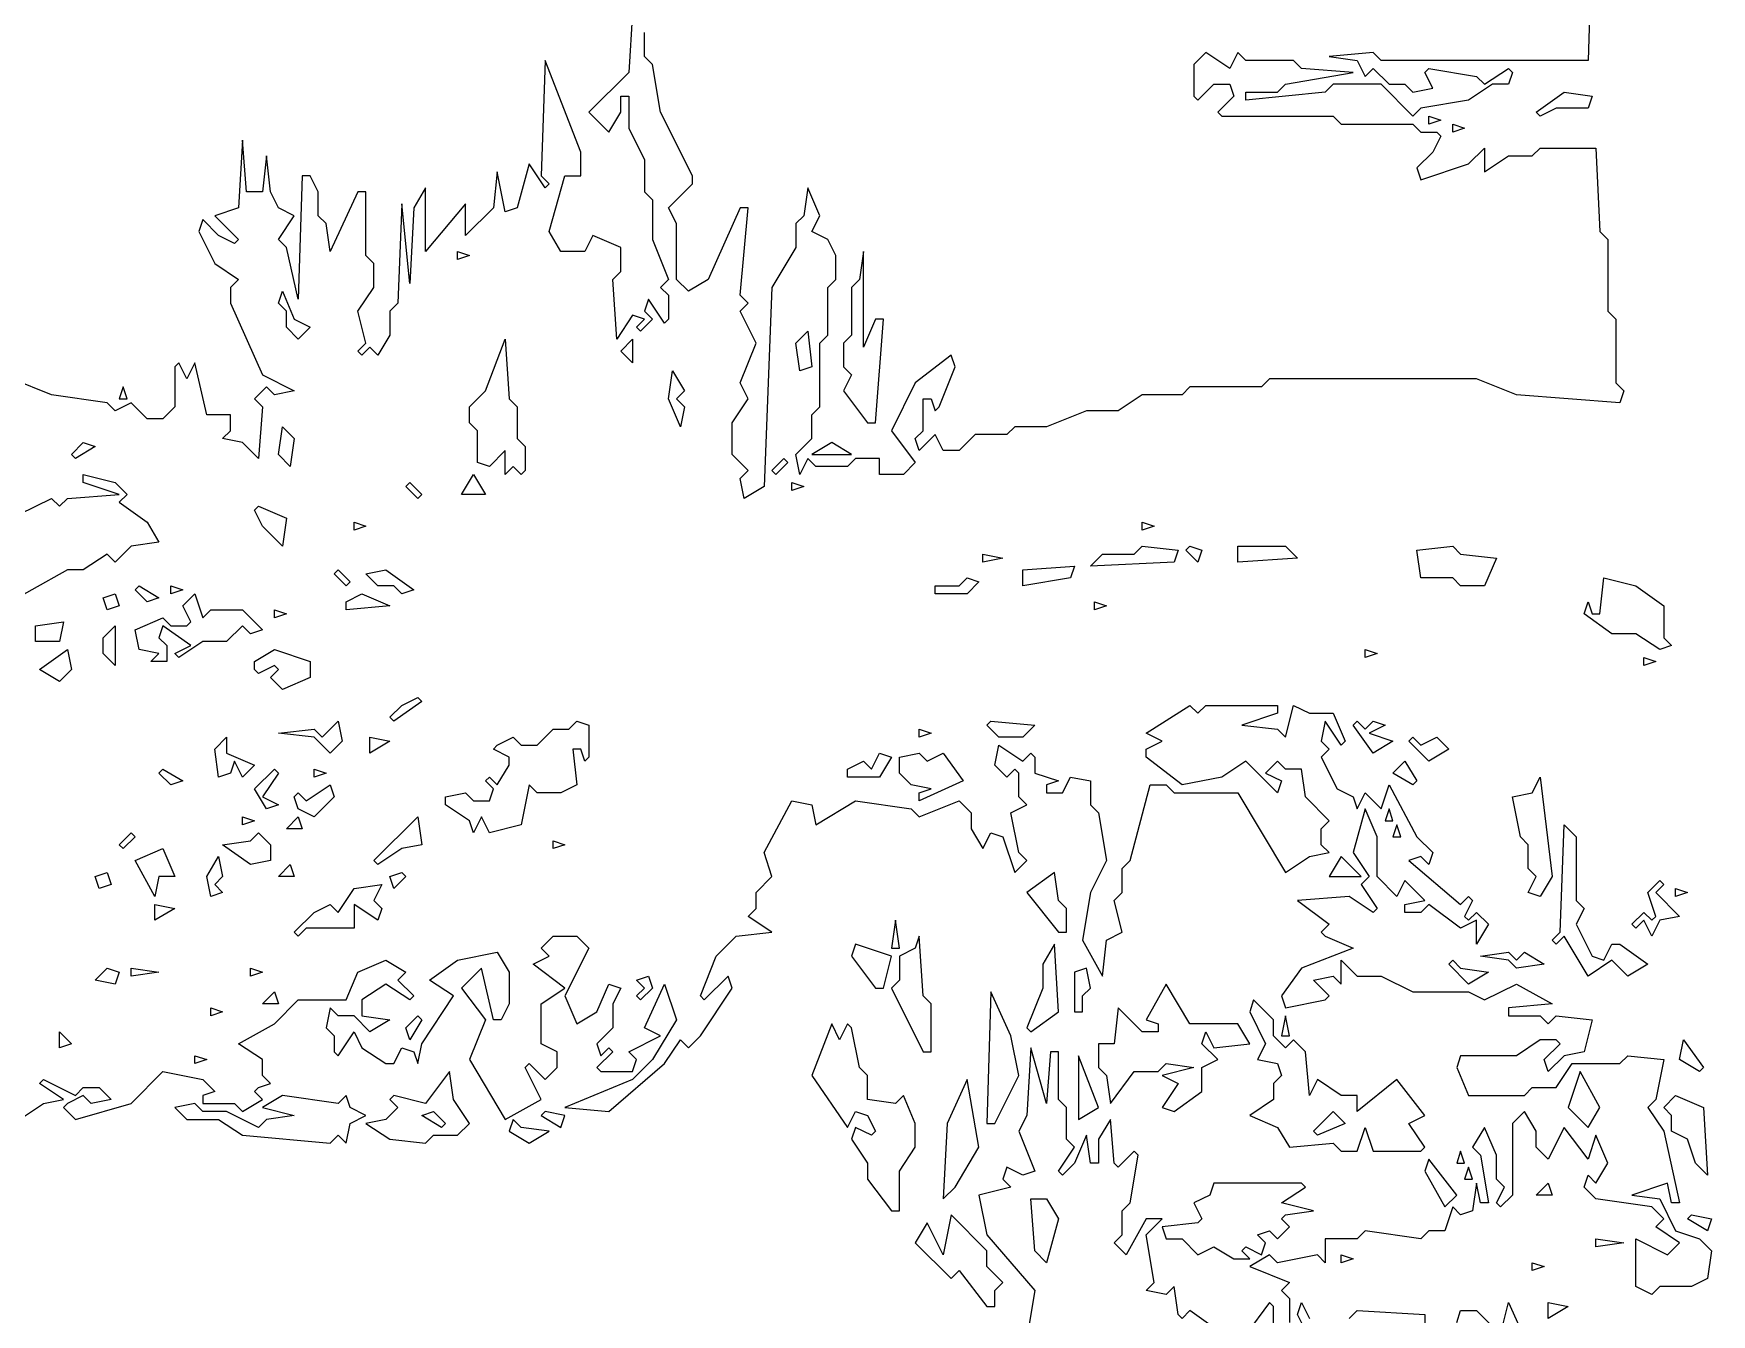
# Model space of a CAD drawing. Header units: millimetres. Extents: x -1861 to 1860, y -2 to 9002.
# Drawn here: x -944 to -16, y 3272 to 3980 of the extents above; entities that cross this region are included whole.
import ezdxf

# ---------------------------------------------------------------- set-up
doc = ezdxf.new("R2010")
doc.units = ezdxf.units.MM
doc.layers.add('ALMOND-DRAW-PROFILE', color=7, linetype='Continuous', lineweight=25)

msp = doc.modelspace()

# ---------------------------------------------------------------- linework, layer by layer
at = {"layer": 'ALMOND-DRAW-PROFILE'}
for points in [[(-81.77, 4037.67), (-83.97, 3965.02), (-198.45, 3965.02), (-202.86, 3969.42), (-227.07, 3967.22), (-211.66, 3965.02), (-207.26, 3956.21), (-202.86, 3960.62), (-194.05, 3951.81), (-185.24, 3951.81), (-180.84, 3947.41), (-169.83, 3949.61), (-174.24, 3958.41), (-172.03, 3960.62), (-145.62, 3956.21), (-141.21, 3951.81), (-128, 3960.62), (-125.8, 3958.41), (-128, 3951.81), (-136.81, 3951.81), (-150.02, 3943), (-176.44, 3938.6), (-180.84, 3934.2), (-198.45, 3951.81), (-224.87, 3951.81), (-229.28, 3947.41), (-273.31, 3943), (-273.31, 3947.41), (-255.69, 3947.41), (-251.29, 3951.81), (-213.86, 3958.41), (-242.49, 3960.62), (-246.89, 3965.02), (-273.31, 3965.02), (-277.71, 3969.42), (-282.11, 3960.62), (-295.32, 3969.42), (-301.93, 3962.82), (-301.93, 3945.21), (-299.73, 3943), (-290.92, 3951.81), (-282.11, 3951.81), (-279.91, 3945.21), (-288.72, 3936.4), (-286.52, 3934.2), (-224.87, 3934.2), (-220.47, 3929.79), (-180.84, 3929.79), (-176.44, 3925.39), (-167.63, 3925.39), (-165.43, 3923.19), (-169.83, 3914.38), (-178.64, 3905.58), (-176.44, 3898.97), (-150.02, 3907.78), (-141.21, 3916.59), (-141.21, 3903.38), (-128, 3912.18), (-114.79, 3912.18), (-110.39, 3916.59), (-79.57, 3916.59), (-77.37, 3870.35), (-72.96, 3865.95), (-72.96, 3826.32), (-68.56, 3821.92), (-68.56, 3786.69), (-64.16, 3782.29), (-66.36, 3775.68), (-123.6, 3780.09), (-145.62, 3788.89), (-260.1, 3788.89), (-264.5, 3784.49), (-304.13, 3784.49), (-308.53, 3780.09), (-330.55, 3780.09), (-343.76, 3771.28), (-361.37, 3771.28), (-383.39, 3762.48), (-401, 3762.48), (-405.4, 3758.07), (-423.01, 3758.07), (-431.82, 3749.27), (-440.63, 3749.27), (-445.03, 3758.07), (-453.84, 3749.27), (-456.04, 3755.87), (-451.63, 3760.27), (-451.63, 3777.89), (-447.23, 3777.89), (-445.03, 3771.28), (-442.83, 3773.48), (-434.02, 3795.5), (-436.22, 3802.1), (-456.04, 3786.69), (-469.25, 3760.27), (-456.04, 3742.66), (-462.64, 3736.06), (-475.85, 3736.06), (-475.85, 3744.86), (-489.06, 3744.86), (-493.46, 3740.46), (-511.08, 3740.46), (-515.48, 3744.86), (-519.88, 3736.06), (-522.08, 3747.06), (-513.28, 3755.87), (-513.28, 3769.08), (-508.87, 3773.48), (-508.87, 3808.71), (-504.47, 3813.11), (-504.47, 3839.53), (-500.07, 3843.93), (-500.07, 3857.14), (-504.47, 3865.95), (-513.28, 3870.35), (-508.87, 3879.16), (-515.48, 3894.57), (-517.68, 3879.16), (-522.08, 3874.76), (-522.08, 3861.55), (-535.29, 3839.53), (-539.7, 3729.45), (-550.7, 3722.85), (-552.91, 3733.86), (-548.5, 3738.26), (-557.31, 3747.06), (-557.31, 3764.68), (-548.5, 3777.89), (-552.91, 3786.69), (-544.1, 3808.71), (-552.91, 3826.32), (-548.5, 3830.72), (-552.91, 3835.13), (-548.5, 3883.56), (-552.91, 3883.56), (-570.52, 3843.93), (-581.53, 3837.33), (-588.13, 3843.93), (-588.13, 3874.76), (-592.53, 3883.56), (-579.32, 3896.77), (-579.32, 3901.17), (-596.94, 3936.4), (-601.34, 3962.82), (-605.74, 3967.22), (-605.74, 3980.43)], [(-612.35, 3991.44), (-614.55, 3958.41), (-636.57, 3936.4), (-625.56, 3925.39), (-618.95, 3936.4), (-618.95, 3945.21), (-614.55, 3945.21), (-614.55, 3927.59), (-605.74, 3909.98), (-605.74, 3892.37), (-601.34, 3887.96), (-601.34, 3865.95), (-592.53, 3843.93), (-596.94, 3839.53), (-592.53, 3835.13), (-592.53, 3821.92), (-594.74, 3819.72), (-603.54, 3832.93), (-605.74, 3826.32), (-601.34, 3821.92), (-607.94, 3815.31), (-610.15, 3817.51), (-605.74, 3821.92), (-612.35, 3824.12), (-621.15, 3810.91), (-623.36, 3843.93), (-618.95, 3848.34), (-618.95, 3861.55), (-634.36, 3868.15), (-638.77, 3859.34), (-651.98, 3859.34), (-658.58, 3870.35), (-649.77, 3901.17), (-640.97, 3901.17), (-640.97, 3914.38), (-660.78, 3965.02), (-662.98, 3901.17), (-658.58, 3896.77), (-660.78, 3894.57), (-669.59, 3907.78), (-676.19, 3883.56), (-682.8, 3881.36), (-687.2, 3903.38), (-689.4, 3883.56), (-704.81, 3868.15), (-704.81, 3885.76), (-726.83, 3859.34), (-726.83, 3894.57), (-733.43, 3883.56), (-735.64, 3841.73), (-740.04, 3885.76), (-742.24, 3830.72), (-746.64, 3826.32), (-746.64, 3813.11), (-753.25, 3802.1), (-757.65, 3806.51), (-762.05, 3802.1), (-764.26, 3804.31), (-759.85, 3808.71), (-764.26, 3826.32), (-755.45, 3839.53), (-755.45, 3852.74), (-759.85, 3857.14), (-759.85, 3892.37), (-764.26, 3892.37), (-779.67, 3859.34), (-781.87, 3874.76), (-786.27, 3879.16), (-786.27, 3892.37), (-790.67, 3901.17), (-795.08, 3901.17), (-797.28, 3832.93), (-803.88, 3861.55), (-808.29, 3865.95), (-799.48, 3879.16), (-808.29, 3883.56), (-812.69, 3892.37), (-814.89, 3912.18), (-817.09, 3892.37), (-825.9, 3892.37), (-828.1, 3920.99), (-830.3, 3883.56), (-843.51, 3879.16), (-830.3, 3865.95), (-832.5, 3863.75), (-841.31, 3868.15), (-850.12, 3876.96), (-852.32, 3870.35), (-843.51, 3852.74), (-830.3, 3843.93), (-834.71, 3839.53), (-834.71, 3830.72), (-817.09, 3791.1), (-799.48, 3782.29), (-810.49, 3780.09), (-814.89, 3784.49), (-821.5, 3777.89), (-817.09, 3773.48), (-819.3, 3744.86), (-828.1, 3753.67), (-839.11, 3755.87), (-834.71, 3760.27), (-834.71, 3769.08), (-847.92, 3769.08), (-854.52, 3797.7), (-858.92, 3788.89), (-863.33, 3797.7), (-865.53, 3795.5), (-865.53, 3773.48), (-872.13, 3766.88), (-880.94, 3766.88), (-889.75, 3775.68), (-898.55, 3771.28), (-902.95, 3775.68), (-933.78, 3780.09), (-955.79, 3788.89)], [(-951.39, 3379.4), (-938.18, 3388.21), (-927.17, 3390.41), (-940.38, 3399.22), (-938.18, 3401.42), (-920.57, 3392.61), (-916.16, 3397.02), (-907.36, 3397.02), (-900.75, 3390.41), (-911.76, 3388.21), (-916.16, 3392.61), (-924.97, 3388.21), (-927.17, 3386.01), (-920.57, 3379.4), (-889.75, 3388.21), (-872.13, 3405.82), (-850.12, 3401.42), (-843.51, 3394.81), (-850.12, 3392.61), (-850.12, 3388.21), (-832.5, 3388.21), (-828.1, 3383.81), (-817.09, 3390.41), (-821.5, 3394.81), (-819.3, 3397.02), (-812.69, 3399.22), (-817.09, 3403.62), (-817.09, 3412.43), (-830.3, 3421.23), (-810.49, 3432.24), (-797.28, 3445.45), (-770.86, 3445.45), (-764.26, 3460.86), (-748.85, 3467.47), (-737.84, 3460.86), (-742.24, 3456.46), (-733.43, 3447.65), (-735.64, 3445.45), (-748.85, 3454.26), (-762.05, 3445.45), (-762.05, 3436.64), (-746.64, 3434.44), (-757.65, 3427.84), (-766.46, 3436.64), (-775.26, 3436.64), (-779.67, 3441.05), (-781.87, 3430.04), (-777.47, 3425.64), (-777.47, 3416.83), (-775.26, 3414.63), (-766.46, 3427.84), (-762.05, 3419.03), (-748.85, 3410.23), (-744.44, 3410.23), (-740.04, 3419.03), (-733.43, 3416.83), (-731.23, 3410.23), (-729.03, 3421.23), (-711.42, 3447.65), (-724.63, 3456.46), (-709.22, 3467.47), (-687.2, 3471.87), (-680.6, 3460.86), (-680.6, 3443.25), (-685, 3434.44), (-689.4, 3434.44), (-696.01, 3463.06), (-707.02, 3452.05), (-693.81, 3434.44), (-702.61, 3412.43), (-682.8, 3379.4), (-662.98, 3390.41), (-671.79, 3408.02), (-669.59, 3410.23), (-660.78, 3401.42), (-654.18, 3408.02), (-654.18, 3416.83), (-662.98, 3421.23), (-662.98, 3443.25), (-649.77, 3452.05), (-667.39, 3465.26), (-658.58, 3469.67), (-662.98, 3474.07), (-656.38, 3480.68), (-643.17, 3480.68), (-636.57, 3474.07), (-649.77, 3447.65), (-643.17, 3432.24), (-632.16, 3438.85), (-625.56, 3454.26), (-618.95, 3452.05), (-623.36, 3443.25), (-623.36, 3430.04), (-632.16, 3421.23), (-629.96, 3414.63), (-625.56, 3419.03), (-623.36, 3416.83), (-632.16, 3408.02), (-629.96, 3405.82), (-612.35, 3405.82), (-610.15, 3412.43), (-614.55, 3416.83), (-596.94, 3425.64), (-605.74, 3430.04), (-594.74, 3454.26), (-588.13, 3434.44), (-601.34, 3412.43), (-612.35, 3401.42), (-649.77, 3386.01), (-625.56, 3383.81), (-594.74, 3410.23), (-585.93, 3423.43), (-581.53, 3419.03), (-574.92, 3425.64), (-557.31, 3452.05), (-559.51, 3458.66), (-572.72, 3445.45), (-574.92, 3447.65), (-566.12, 3469.67), (-555.11, 3480.68), (-535.29, 3482.88), (-548.5, 3491.68), (-544.1, 3496.09), (-544.1, 3504.89), (-535.29, 3513.7), (-539.7, 3526.91), (-524.29, 3555.53), (-513.28, 3553.33), (-511.08, 3542.32), (-489.06, 3555.53), (-458.24, 3551.13), (-453.84, 3546.72), (-431.82, 3555.53), (-425.21, 3548.92), (-425.21, 3540.12), (-418.61, 3529.11), (-414.21, 3537.92), (-407.6, 3535.71), (-401, 3515.9), (-394.39, 3522.5), (-398.8, 3526.91), (-403.2, 3548.92), (-394.39, 3553.33), (-398.8, 3557.73), (-398.8, 3570.94), (-401, 3573.14), (-405.4, 3568.74), (-412.01, 3575.34), (-409.8, 3586.35), (-396.59, 3577.54), (-392.19, 3581.95), (-389.99, 3579.75), (-389.99, 3570.94), (-376.78, 3566.54), (-383.39, 3564.33), (-383.39, 3559.93), (-374.58, 3559.93), (-370.18, 3568.74), (-359.17, 3566.54), (-359.17, 3553.33), (-354.76, 3548.92), (-350.36, 3522.5), (-359.17, 3504.89), (-363.57, 3478.47), (-352.56, 3458.66), (-350.36, 3478.47), (-341.56, 3482.88), (-345.96, 3500.49), (-341.56, 3504.89), (-341.56, 3518.1), (-337.15, 3522.5), (-326.14, 3564.33), (-317.34, 3564.33), (-312.94, 3559.93), (-277.71, 3559.93), (-251.29, 3515.9), (-238.08, 3524.71), (-227.07, 3526.91), (-231.48, 3531.31), (-231.48, 3540.12), (-227.07, 3544.52), (-240.28, 3557.73), (-242.49, 3573.14), (-251.29, 3573.14), (-255.69, 3577.54), (-262.3, 3570.94), (-253.49, 3566.54), (-255.69, 3559.93), (-273.31, 3577.54), (-286.52, 3568.74), (-308.53, 3564.33), (-328.35, 3579.75), (-328.35, 3584.15), (-319.54, 3588.55), (-328.35, 3592.95), (-304.13, 3608.37), (-299.73, 3603.96), (-295.32, 3608.37), (-255.69, 3608.37), (-255.69, 3603.96), (-275.51, 3597.36), (-255.69, 3595.16), (-251.29, 3590.75), (-246.89, 3608.37), (-238.08, 3603.96), (-224.87, 3603.96), (-218.27, 3588.55), (-220.47, 3586.35), (-229.28, 3599.56), (-231.48, 3588.55), (-227.07, 3584.15), (-231.48, 3579.75), (-222.67, 3562.13), (-213.86, 3557.73), (-211.66, 3551.13), (-207.26, 3559.93), (-198.45, 3551.13), (-194.05, 3564.33), (-178.64, 3535.71), (-169.83, 3526.91), (-172.03, 3520.3), (-176.44, 3524.71), (-183.04, 3522.5), (-154.42, 3498.29), (-150.02, 3502.69), (-147.82, 3500.49), (-152.22, 3491.68), (-150.02, 3489.48), (-145.62, 3493.88), (-139.01, 3487.28), (-145.62, 3476.27), (-145.62, 3489.48), (-154.42, 3485.08), (-172.03, 3498.29), (-176.44, 3493.88), (-185.24, 3493.88), (-185.24, 3498.29), (-174.24, 3500.49), (-185.24, 3511.5), (-189.65, 3502.69), (-200.66, 3513.7), (-200.66, 3535.71), (-207.26, 3551.13), (-213.86, 3526.91), (-205.06, 3513.7), (-209.46, 3509.3), (-200.66, 3496.09), (-202.86, 3493.88), (-216.07, 3502.69), (-244.69, 3500.49), (-227.07, 3487.28), (-231.48, 3482.88), (-229.28, 3480.68), (-213.86, 3474.07), (-242.49, 3463.06), (-253.49, 3447.65), (-251.29, 3441.05), (-229.28, 3445.45), (-227.07, 3447.65), (-235.88, 3456.46), (-224.87, 3458.66), (-220.47, 3454.26), (-220.47, 3467.47), (-211.66, 3458.66), (-198.45, 3458.66), (-180.84, 3449.85), (-150.02, 3449.85), (-141.21, 3445.45), (-123.6, 3454.26), (-103.79, 3443.25), (-128, 3441.05), (-128, 3436.64), (-110.39, 3436.64), (-105.99, 3432.24), (-101.58, 3436.64), (-81.77, 3434.44), (-86.17, 3416.83), (-97.18, 3414.63), (-105.99, 3405.82), (-108.19, 3412.43), (-99.38, 3421.23), (-101.58, 3423.43), (-110.39, 3423.43), (-123.6, 3414.63), (-154.42, 3414.63), (-156.62, 3408.02), (-150.02, 3392.61), (-119.2, 3392.61), (-114.79, 3397.02), (-101.58, 3397.02), (-92.78, 3410.23), (-66.36, 3410.23), (-61.96, 3414.63), (-42.14, 3412.43), (-46.55, 3390.41), (-50.95, 3386.01), (-42.14, 3372.8), (-33.34, 3333.17), (-37.74, 3333.17), (-39.94, 3344.18), (-59.76, 3337.57), (-44.34, 3335.37), (-35.54, 3317.76), (-22.33, 3313.36), (-15.72, 3306.75), (-17.93, 3291.34), (-26.73, 3286.94), (-44.34, 3286.94), (-48.75, 3282.53), (-57.55, 3286.94), (-57.55, 3313.36), (-39.94, 3304.55), (-33.34, 3311.15), (-46.55, 3319.96), (-42.14, 3324.36), (-48.75, 3330.97), (-79.57, 3335.37), (-86.17, 3341.98), (-83.97, 3348.58), (-79.57, 3344.18), (-72.96, 3355.19), (-79.57, 3370.6), (-83.97, 3357.39), (-97.18, 3375), (-105.99, 3357.39), (-112.59, 3363.99), (-112.59, 3372.8), (-119.2, 3383.81), (-125.8, 3377.2), (-125.8, 3337.57), (-132.41, 3330.97), (-134.61, 3333.17), (-130.21, 3341.98), (-134.61, 3346.38), (-134.61, 3359.59), (-141.21, 3375), (-147.82, 3363.99), (-143.41, 3359.59), (-139.01, 3333.17), (-143.41, 3333.17), (-145.62, 3344.18), (-147.82, 3328.77), (-154.42, 3326.57), (-158.83, 3330.97), (-163.23, 3317.76), (-172.03, 3317.76), (-176.44, 3313.36), (-207.26, 3317.76), (-211.66, 3313.36), (-229.28, 3313.36), (-229.28, 3300.15), (-233.68, 3304.55), (-255.69, 3300.15), (-260.1, 3304.55), (-271.11, 3297.95), (-249.09, 3289.14), (-253.49, 3284.74), (-249.09, 3280.33), (-249.09, 3267.12)], [(-288.72, 3262.72), (-304.13, 3273.73), (-308.53, 3269.32), (-310.73, 3271.53), (-312.94, 3286.94), (-317.34, 3282.53), (-328.35, 3284.74), (-323.94, 3289.14), (-328.35, 3315.56), (-319.54, 3324.36), (-328.35, 3324.36), (-339.35, 3304.55), (-345.96, 3311.15), (-341.56, 3315.56), (-341.56, 3328.77), (-337.15, 3333.17), (-332.75, 3359.59), (-334.95, 3361.79), (-343.76, 3352.98), (-345.96, 3355.19), (-348.16, 3379.4), (-354.76, 3368.4), (-354.76, 3355.19), (-359.17, 3355.19), (-361.37, 3370.6), (-367.97, 3355.19), (-374.58, 3348.58), (-376.78, 3350.78), (-367.97, 3363.99), (-372.38, 3368.4), (-372.38, 3386.01), (-376.78, 3390.41), (-376.78, 3416.83), (-381.18, 3416.83), (-383.39, 3388.21), (-392.19, 3419.03), (-394.39, 3381.6), (-398.8, 3372.8), (-389.99, 3350.78), (-396.59, 3348.58), (-405.4, 3352.98), (-407.6, 3346.38), (-403.2, 3341.98), (-420.81, 3337.57), (-416.41, 3315.56), (-389.99, 3284.74), (-394.39, 3258.32)], [(-257.9, 3245.11), (-257.9, 3275.93), (-260.1, 3278.13), (-273.31, 3260.52)], [(-240.28, 3262.72), (-244.69, 3271.53), (-242.49, 3278.13), (-238.08, 3269.32)], [(-156.62, 3267.12), (-154.42, 3273.73), (-145.62, 3273.73), (-132.41, 3260.52), (-128, 3278.13), (-117, 3253.91)], [(-216.07, 3269.32), (-211.66, 3273.73), (-174.24, 3271.53), (-174.24, 3262.72)]]:
    msp.add_lwpolyline(points, dxfattribs=at)
for points in [[(-110.39, 3934.2), (-112.59, 3936.4), (-97.18, 3947.41), (-81.77, 3945.21), (-83.97, 3938.6), (-101.58, 3938.6)], [(-172.03, 3929.79), (-172.03, 3934.2), (-165.43, 3932)], [(-158.83, 3925.39), (-158.83, 3929.79), (-152.22, 3927.59)], [(-709.22, 3854.94), (-709.22, 3859.34), (-702.61, 3857.14)], [(-482.46, 3764.68), (-478.05, 3764.68), (-473.65, 3821.92), (-478.05, 3821.92), (-484.66, 3806.51), (-484.66, 3859.34), (-486.86, 3843.93), (-491.26, 3839.53), (-491.26, 3813.11), (-495.67, 3808.71), (-495.67, 3795.5), (-491.26, 3791.1), (-495.67, 3782.29)], [(-797.28, 3810.91), (-803.88, 3817.51), (-803.88, 3826.32), (-808.29, 3830.72), (-806.09, 3837.33), (-799.48, 3821.92), (-790.67, 3817.51)], [(-519.88, 3793.3), (-522.08, 3808.71), (-515.48, 3815.31), (-513.28, 3795.5)], [(-682.8, 3736.06), (-682.8, 3749.27), (-691.6, 3740.46), (-698.21, 3742.66), (-698.21, 3760.27), (-702.61, 3764.68), (-702.61, 3773.48), (-693.81, 3782.29), (-682.8, 3810.91), (-680.6, 3777.89), (-676.19, 3773.48), (-676.19, 3755.87), (-671.79, 3751.47), (-671.79, 3738.26), (-673.99, 3736.06), (-678.4, 3740.46)], [(-612.35, 3797.7), (-618.95, 3804.31), (-612.35, 3810.91)], [(-585.93, 3762.48), (-592.53, 3777.89), (-590.33, 3793.3), (-583.73, 3782.29), (-588.13, 3777.89), (-583.73, 3773.48)], [(-896.35, 3777.89), (-891.95, 3777.89), (-894.15, 3784.49)], [(-801.68, 3740.46), (-808.29, 3747.06), (-806.09, 3762.48), (-799.48, 3755.87)], [(-920.57, 3744.86), (-922.77, 3747.06), (-916.16, 3753.67), (-909.56, 3751.47)], [(-513.28, 3747.06), (-491.26, 3747.06), (-502.27, 3753.67)], [(-533.09, 3736.06), (-535.29, 3738.26), (-528.69, 3744.86), (-526.49, 3742.66)], [(-964.6, 3661.2), (-971.2, 3667.81), (-962.4, 3667.81), (-962.4, 3676.61), (-957.99, 3681.02), (-957.99, 3707.44), (-951.39, 3714.04), (-933.78, 3722.85), (-929.37, 3718.44), (-924.97, 3722.85), (-896.35, 3725.05), (-916.16, 3731.65), (-916.16, 3736.06), (-898.55, 3731.65), (-891.95, 3725.05), (-896.35, 3720.65), (-880.94, 3709.64), (-874.33, 3698.63), (-889.75, 3696.43), (-898.55, 3687.62), (-902.95, 3692.03), (-916.16, 3683.22), (-924.97, 3683.22)], [(-731.23, 3722.85), (-737.84, 3729.45), (-735.64, 3731.65), (-729.03, 3725.05)], [(-707.02, 3725.05), (-700.41, 3736.06), (-693.81, 3725.05)], [(-524.29, 3727.25), (-524.29, 3731.65), (-517.68, 3729.45)], [(-806.09, 3696.43), (-817.09, 3707.44), (-821.5, 3716.24), (-819.3, 3718.44), (-803.88, 3711.84)], [(-766.46, 3705.23), (-766.46, 3709.64), (-759.85, 3707.44)], [(-330.55, 3705.23), (-330.55, 3709.64), (-323.94, 3707.44)], [(-359.17, 3685.42), (-352.56, 3692.03), (-334.95, 3692.03), (-330.55, 3696.43), (-310.73, 3694.23), (-312.94, 3687.62)], [(-299.73, 3687.62), (-306.33, 3694.23), (-304.13, 3696.43), (-297.52, 3694.23)], [(-277.71, 3687.62), (-277.71, 3696.43), (-251.29, 3696.43), (-244.69, 3689.82)], [(-154.42, 3674.41), (-158.83, 3678.82), (-176.44, 3678.82), (-178.64, 3694.23), (-158.83, 3696.43), (-154.42, 3692.03), (-134.61, 3689.82), (-141.21, 3674.41)], [(-418.61, 3687.62), (-418.61, 3692.03), (-407.6, 3689.82)], [(-396.59, 3674.41), (-396.59, 3683.22), (-367.97, 3685.42), (-370.18, 3678.82)], [(-770.86, 3674.41), (-777.47, 3681.02), (-775.26, 3683.22), (-768.66, 3676.61)], [(-740.04, 3670.01), (-744.44, 3674.41), (-753.25, 3674.41), (-759.85, 3681.02), (-748.85, 3683.22), (-733.43, 3672.21)], [(-445.03, 3670.01), (-445.03, 3674.41), (-431.82, 3674.41), (-427.42, 3678.82), (-420.81, 3676.61), (-427.42, 3670.01)], [(-44.34, 3639.19), (-57.55, 3647.99), (-70.76, 3647.99), (-86.17, 3659), (-83.97, 3665.61), (-81.77, 3659), (-77.37, 3659), (-75.17, 3678.82), (-57.55, 3674.41), (-42.14, 3663.41), (-42.14, 3645.79), (-37.74, 3641.39)], [(-902.95, 3661.2), (-905.16, 3667.81), (-898.55, 3670.01), (-896.35, 3663.41)], [(-880.94, 3665.61), (-887.54, 3672.21), (-885.34, 3674.41), (-874.33, 3667.81)], [(-878.74, 3632.58), (-874.33, 3636.99), (-885.34, 3639.19), (-887.54, 3650.2), (-872.13, 3656.8), (-867.73, 3652.4), (-858.92, 3652.4), (-856.72, 3654.6), (-861.12, 3663.41), (-854.52, 3670.01), (-850.12, 3656.8), (-845.71, 3661.2), (-828.1, 3661.2), (-817.09, 3650.2), (-823.7, 3647.99), (-828.1, 3652.4), (-836.91, 3643.59), (-850.12, 3643.59), (-863.33, 3634.78), (-865.53, 3636.99), (-856.72, 3641.39), (-872.13, 3652.4), (-874.33, 3645.79), (-869.93, 3641.39), (-869.93, 3632.58)], [(-867.73, 3670.01), (-867.73, 3674.41), (-861.12, 3672.21)], [(-770.86, 3661.2), (-770.86, 3665.61), (-762.05, 3670.01), (-746.64, 3663.41)], [(-356.97, 3661.2), (-356.97, 3665.61), (-350.36, 3663.41)], [(-810.49, 3656.8), (-810.49, 3661.2), (-803.88, 3659)], [(-942.58, 3643.59), (-942.58, 3652.4), (-927.17, 3654.6), (-929.37, 3643.59)], [(-898.55, 3630.38), (-905.16, 3636.99), (-905.16, 3645.79), (-898.55, 3652.4)], [(-929.37, 3621.58), (-940.38, 3628.18), (-924.97, 3639.19), (-922.77, 3628.18)], [(-806.09, 3617.17), (-812.69, 3623.78), (-808.29, 3628.18), (-810.49, 3630.38), (-819.3, 3625.98), (-821.5, 3628.18), (-821.5, 3632.58), (-810.49, 3639.19), (-790.67, 3632.58), (-790.67, 3623.78)], [(-207.26, 3634.78), (-207.26, 3639.19), (-200.66, 3636.99)], [(-53.15, 3630.38), (-53.15, 3634.78), (-46.55, 3632.58)], [(-744.44, 3599.56), (-746.64, 3601.76), (-740.04, 3608.37), (-731.23, 3612.77), (-729.03, 3610.57)], [(-779.67, 3581.95), (-788.47, 3590.75), (-808.29, 3592.95), (-788.47, 3595.16), (-784.07, 3590.75), (-775.26, 3599.56), (-773.06, 3588.55)], [(-700.41, 3537.92), (-702.61, 3544.52), (-715.82, 3553.33), (-715.82, 3557.73), (-704.81, 3559.93), (-700.41, 3555.53), (-691.6, 3555.53), (-689.4, 3562.13), (-693.81, 3566.54), (-691.6, 3568.74), (-687.2, 3564.33), (-680.6, 3575.34), (-680.6, 3579.75), (-689.4, 3584.15), (-687.2, 3586.35), (-678.4, 3590.75), (-673.99, 3586.35), (-665.19, 3586.35), (-656.38, 3595.16), (-647.57, 3595.16), (-643.17, 3599.56), (-636.57, 3597.36), (-636.57, 3579.75), (-638.77, 3577.54), (-640.97, 3584.15), (-645.37, 3584.15), (-643.17, 3564.33), (-651.98, 3559.93), (-665.19, 3559.93), (-669.59, 3564.33), (-673.99, 3542.32), (-691.6, 3537.92), (-696.01, 3546.72)], [(-453.84, 3590.75), (-453.84, 3595.16), (-447.23, 3592.95)], [(-409.8, 3590.75), (-416.41, 3597.36), (-414.21, 3599.56), (-389.99, 3597.36), (-396.59, 3590.75)], [(-202.86, 3581.95), (-213.86, 3597.36), (-211.66, 3599.56), (-207.26, 3595.16), (-202.86, 3599.56), (-196.25, 3597.36), (-205.06, 3592.95), (-191.85, 3588.55)], [(-841.31, 3568.74), (-843.51, 3584.15), (-836.91, 3590.75), (-836.91, 3581.95), (-821.5, 3575.34), (-828.1, 3568.74), (-832.5, 3577.54), (-834.71, 3570.94)], [(-757.65, 3581.95), (-757.65, 3590.75), (-746.64, 3588.55)], [(-493.46, 3568.74), (-493.46, 3573.14), (-484.66, 3577.54), (-480.25, 3573.14), (-475.85, 3581.95), (-469.25, 3579.75), (-475.85, 3568.74)], [(-453.84, 3555.53), (-453.84, 3559.93), (-447.23, 3562.13), (-458.24, 3564.33), (-464.84, 3570.94), (-464.84, 3579.75), (-453.84, 3581.95), (-449.43, 3577.54), (-440.63, 3581.95), (-429.62, 3566.54)], [(-172.03, 3577.54), (-183.04, 3588.55), (-180.84, 3590.75), (-176.44, 3586.35), (-167.63, 3590.75), (-161.03, 3584.15)], [(-867.73, 3564.33), (-874.33, 3570.94), (-872.13, 3573.14), (-861.12, 3566.54)], [(-814.89, 3551.13), (-821.5, 3562.13), (-810.49, 3573.14), (-808.29, 3570.94), (-817.09, 3557.73), (-808.29, 3553.33)], [(-788.47, 3568.74), (-788.47, 3573.14), (-781.87, 3570.94)], [(-180.84, 3564.33), (-191.85, 3570.94), (-185.24, 3577.54), (-178.64, 3566.54)], [(-788.47, 3546.72), (-797.28, 3551.13), (-799.48, 3557.73), (-797.28, 3559.93), (-792.88, 3555.53), (-779.67, 3564.33), (-777.47, 3557.73)], [(-117, 3504.89), (-112.59, 3513.7), (-117, 3518.1), (-117, 3531.31), (-121.4, 3535.71), (-125.8, 3557.73), (-114.79, 3559.93), (-110.39, 3568.74), (-103.79, 3513.7), (-110.39, 3502.69)], [(-828.1, 3542.32), (-828.1, 3546.72), (-821.5, 3544.52)], [(-803.88, 3540.12), (-797.28, 3546.72), (-795.08, 3540.12)], [(-753.25, 3520.3), (-755.45, 3522.5), (-731.23, 3546.72), (-729.03, 3531.31), (-740.04, 3529.11)], [(-196.25, 3544.52), (-191.85, 3544.52), (-194.05, 3551.13)], [(-894.15, 3529.11), (-896.35, 3531.31), (-889.75, 3537.92), (-887.54, 3535.71)], [(-823.7, 3520.3), (-839.11, 3531.31), (-823.7, 3533.51), (-819.3, 3537.92), (-812.69, 3531.31), (-812.69, 3522.5)], [(-191.85, 3535.71), (-187.45, 3535.71), (-189.65, 3542.32)], [(-83.97, 3458.66), (-97.18, 3480.68), (-101.58, 3476.27), (-103.79, 3478.47), (-99.38, 3482.88), (-97.18, 3542.32), (-90.58, 3535.71), (-90.58, 3500.49), (-86.17, 3496.09), (-90.58, 3487.28), (-81.77, 3469.67), (-75.17, 3467.47), (-70.76, 3476.27), (-66.36, 3476.27), (-50.95, 3465.26), (-61.96, 3458.66), (-70.76, 3467.47)], [(-876.54, 3502.69), (-887.54, 3522.5), (-872.13, 3529.11), (-865.53, 3513.7), (-874.33, 3513.7)], [(-656.38, 3529.11), (-656.38, 3533.51), (-649.77, 3531.31)], [(-845.71, 3502.69), (-847.92, 3513.7), (-841.31, 3524.71), (-839.11, 3513.7), (-843.51, 3509.3), (-839.11, 3504.89)], [(-808.29, 3513.7), (-801.68, 3520.3), (-799.48, 3513.7)], [(-227.07, 3513.7), (-209.46, 3513.7), (-220.47, 3524.71)], [(-907.36, 3507.09), (-909.56, 3513.7), (-902.95, 3515.9), (-900.75, 3509.3)], [(-797.28, 3480.68), (-799.48, 3482.88), (-788.47, 3493.88), (-779.67, 3498.29), (-775.26, 3493.88), (-766.46, 3507.09), (-751.05, 3509.3), (-755.45, 3500.49), (-751.05, 3496.09), (-753.25, 3489.48), (-766.46, 3498.29), (-766.46, 3485.08), (-792.88, 3485.08)], [(-744.44, 3507.09), (-746.64, 3513.7), (-740.04, 3515.9), (-737.84, 3513.7)], [(-376.78, 3482.88), (-372.38, 3482.88), (-372.38, 3496.09), (-376.78, 3500.49), (-378.98, 3515.9), (-394.39, 3504.89)], [(-48.75, 3480.68), (-53.15, 3489.48), (-57.55, 3485.08), (-59.76, 3487.28), (-53.15, 3493.88), (-48.75, 3489.48), (-46.55, 3491.68), (-50.95, 3504.89), (-44.34, 3511.5), (-42.14, 3509.3), (-46.55, 3504.89), (-33.34, 3491.68), (-44.34, 3489.48)], [(-35.54, 3502.69), (-35.54, 3507.09), (-28.93, 3504.89)], [(-876.54, 3489.48), (-876.54, 3498.29), (-865.53, 3496.09)], [(-469.25, 3474.07), (-464.84, 3474.07), (-467.04, 3489.48)], [(-451.63, 3416.83), (-447.23, 3416.83), (-447.23, 3443.25), (-451.63, 3447.65), (-453.84, 3480.68), (-456.04, 3474.07), (-464.84, 3469.67), (-464.84, 3456.46), (-469.25, 3452.05)], [(-478.05, 3452.05), (-473.65, 3452.05), (-469.25, 3469.67), (-489.06, 3476.27), (-491.26, 3469.67)], [(-394.39, 3430.04), (-392.19, 3427.84), (-376.78, 3438.85), (-378.98, 3476.27), (-385.59, 3465.26), (-385.59, 3452.05)], [(-123.6, 3463.06), (-128, 3467.47), (-143.41, 3469.67), (-128, 3471.87), (-123.6, 3467.47), (-119.2, 3471.87), (-108.19, 3465.26)], [(-909.56, 3456.46), (-902.95, 3463.06), (-896.35, 3460.86), (-898.55, 3454.26)], [(-889.75, 3458.66), (-889.75, 3463.06), (-874.33, 3460.86)], [(-823.7, 3458.66), (-823.7, 3463.06), (-817.09, 3460.86)], [(-367.97, 3438.85), (-363.57, 3438.85), (-363.57, 3447.65), (-359.17, 3452.05), (-361.37, 3463.06), (-367.97, 3460.86)], [(-150.02, 3454.26), (-161.03, 3465.26), (-158.83, 3467.47), (-154.42, 3463.06), (-139.01, 3460.86)], [(-607.94, 3445.45), (-610.15, 3447.65), (-605.74, 3452.05), (-610.15, 3456.46), (-603.54, 3458.66), (-601.34, 3452.05)], [(-319.54, 3386.01), (-312.94, 3383.81), (-297.52, 3394.81), (-297.52, 3408.02), (-288.72, 3412.43), (-297.52, 3421.23), (-295.32, 3427.84), (-290.92, 3419.03), (-271.11, 3421.23), (-277.71, 3432.24), (-304.13, 3432.24), (-317.34, 3454.26), (-328.35, 3434.44), (-321.74, 3432.24), (-321.74, 3427.84), (-330.55, 3427.84), (-343.76, 3441.05), (-345.96, 3421.23), (-354.76, 3421.23), (-354.76, 3408.02), (-350.36, 3403.62), (-348.16, 3388.21), (-334.95, 3405.82), (-321.74, 3405.82), (-317.34, 3410.23), (-301.93, 3408.02), (-319.54, 3403.62), (-310.73, 3399.22)], [(-817.09, 3443.25), (-810.49, 3449.85), (-808.29, 3443.25)], [(-416.41, 3377.2), (-412.01, 3377.2), (-398.8, 3403.62), (-403.2, 3425.64), (-414.21, 3449.85)], [(-249.09, 3363.99), (-224.87, 3366.19), (-220.47, 3361.79), (-211.66, 3361.79), (-207.26, 3375), (-202.86, 3361.79), (-176.44, 3361.79), (-174.24, 3363.99), (-183.04, 3377.2), (-174.24, 3381.6), (-189.65, 3401.42), (-211.66, 3383.81), (-211.66, 3392.61), (-220.47, 3392.61), (-233.68, 3401.42), (-238.08, 3392.61), (-240.28, 3416.83), (-246.89, 3423.43), (-251.29, 3419.03), (-257.9, 3425.64), (-257.9, 3434.44), (-268.9, 3445.45), (-271.11, 3438.85), (-262.3, 3421.23), (-266.7, 3412.43), (-255.69, 3410.23), (-253.49, 3403.62), (-257.9, 3399.22), (-257.9, 3390.41), (-271.11, 3381.6), (-255.69, 3375)], [(-845.71, 3436.64), (-845.71, 3441.05), (-839.11, 3438.85)], [(-735.64, 3423.43), (-737.84, 3430.04), (-731.23, 3436.64), (-729.03, 3434.44)], [(-253.49, 3425.64), (-249.09, 3425.64), (-251.29, 3436.64)], [(-929.37, 3419.03), (-929.37, 3427.84), (-922.77, 3421.23)], [(-469.25, 3328.77), (-464.84, 3328.77), (-464.84, 3350.78), (-456.04, 3363.99), (-456.04, 3377.2), (-462.64, 3392.61), (-467.04, 3388.21), (-482.46, 3390.41), (-482.46, 3403.62), (-486.86, 3408.02), (-491.26, 3430.04), (-493.46, 3432.24), (-497.87, 3423.43), (-502.27, 3432.24), (-513.28, 3403.62), (-493.46, 3375), (-489.06, 3383.81), (-482.46, 3381.6), (-478.05, 3372.8), (-480.25, 3370.6), (-489.06, 3375), (-491.26, 3368.4), (-482.46, 3355.19), (-482.46, 3346.38)], [(-22.33, 3405.82), (-33.34, 3412.43), (-31.13, 3423.43), (-20.13, 3408.02)], [(-854.52, 3410.23), (-854.52, 3414.63), (-847.92, 3412.43)], [(-746.64, 3368.4), (-726.83, 3366.19), (-722.43, 3370.6), (-709.22, 3370.6), (-702.61, 3377.2), (-711.42, 3390.41), (-713.62, 3405.82), (-726.83, 3388.21), (-744.44, 3392.61), (-746.64, 3390.41), (-742.24, 3386.01), (-748.85, 3379.4), (-759.85, 3377.2)], [(-365.77, 3379.4), (-354.76, 3386.01), (-365.77, 3414.63)], [(-83.97, 3375), (-77.37, 3386.01), (-88.38, 3405.82), (-94.98, 3386.01)], [(-440.63, 3335.37), (-434.02, 3341.98), (-420.81, 3363.99), (-427.42, 3401.42), (-438.42, 3377.2)], [(-779.67, 3366.19), (-775.26, 3370.6), (-770.86, 3366.19), (-768.66, 3377.2), (-759.85, 3381.6), (-768.66, 3386.01), (-770.86, 3392.61), (-775.26, 3388.21), (-806.09, 3392.61), (-817.09, 3386.01), (-799.48, 3381.6), (-814.89, 3379.4), (-819.3, 3375), (-836.91, 3383.81), (-850.12, 3383.81), (-854.52, 3388.21), (-865.53, 3386.01), (-858.92, 3379.4), (-841.31, 3379.4), (-828.1, 3370.6)], [(-17.93, 3348.58), (-24.53, 3355.19), (-28.93, 3368.4), (-37.74, 3372.8), (-37.74, 3381.6), (-42.14, 3386.01), (-35.54, 3392.61), (-20.13, 3386.01)], [(-718.02, 3375), (-729.03, 3381.6), (-722.43, 3383.81), (-715.82, 3377.2)], [(-669.59, 3366.19), (-658.58, 3372.8), (-673.99, 3375), (-678.4, 3379.4), (-680.6, 3372.8)], [(-651.98, 3375), (-649.77, 3381.6), (-660.78, 3383.81), (-662.98, 3381.6)], [(-233.68, 3370.6), (-235.88, 3372.8), (-224.87, 3383.81), (-218.27, 3377.2)], [(-156.62, 3355.19), (-152.22, 3355.19), (-154.42, 3361.79)], [(-163.23, 3330.97), (-156.62, 3337.57), (-172.03, 3357.39), (-174.24, 3350.78)], [(-152.22, 3346.38), (-147.82, 3346.38), (-150.02, 3352.98)], [(-279.91, 3302.35), (-271.11, 3302.35), (-275.51, 3306.75), (-273.31, 3308.95), (-264.5, 3304.55), (-262.3, 3311.15), (-266.7, 3315.56), (-260.1, 3317.76), (-255.69, 3313.36), (-249.09, 3319.96), (-253.49, 3324.36), (-251.29, 3326.57), (-235.88, 3328.77), (-253.49, 3333.17), (-240.28, 3341.98), (-242.49, 3344.18), (-290.92, 3344.18), (-293.12, 3337.57), (-301.93, 3333.17), (-297.52, 3324.36), (-299.73, 3322.16), (-319.54, 3319.96), (-317.34, 3313.36), (-308.53, 3313.36), (-299.73, 3304.55), (-290.92, 3308.95)], [(-112.59, 3337.57), (-105.99, 3344.18), (-103.79, 3337.57)], [(-383.39, 3300.15), (-389.99, 3306.75), (-392.19, 3335.37), (-383.39, 3335.37), (-376.78, 3324.36)], [(-416.41, 3275.93), (-412.01, 3275.93), (-412.01, 3284.74), (-407.6, 3289.14), (-416.41, 3297.95), (-416.41, 3306.75), (-436.22, 3326.57), (-440.63, 3304.55), (-449.43, 3322.16), (-456.04, 3311.15), (-436.22, 3291.34), (-431.82, 3295.74)], [(-28.93, 3324.36), (-26.73, 3326.57), (-15.72, 3324.36), (-17.93, 3317.76)], [(-79.57, 3308.95), (-79.57, 3313.36), (-64.16, 3311.15)], [(-220.47, 3300.15), (-220.47, 3304.55), (-213.86, 3302.35)], [(-114.79, 3295.74), (-114.79, 3300.15), (-108.19, 3297.95)], [(-105.99, 3269.32), (-105.99, 3278.13), (-94.98, 3275.93)]]:
    msp.add_lwpolyline(points, close=True, dxfattribs=at)

doc.saveas('drawing.dxf')
